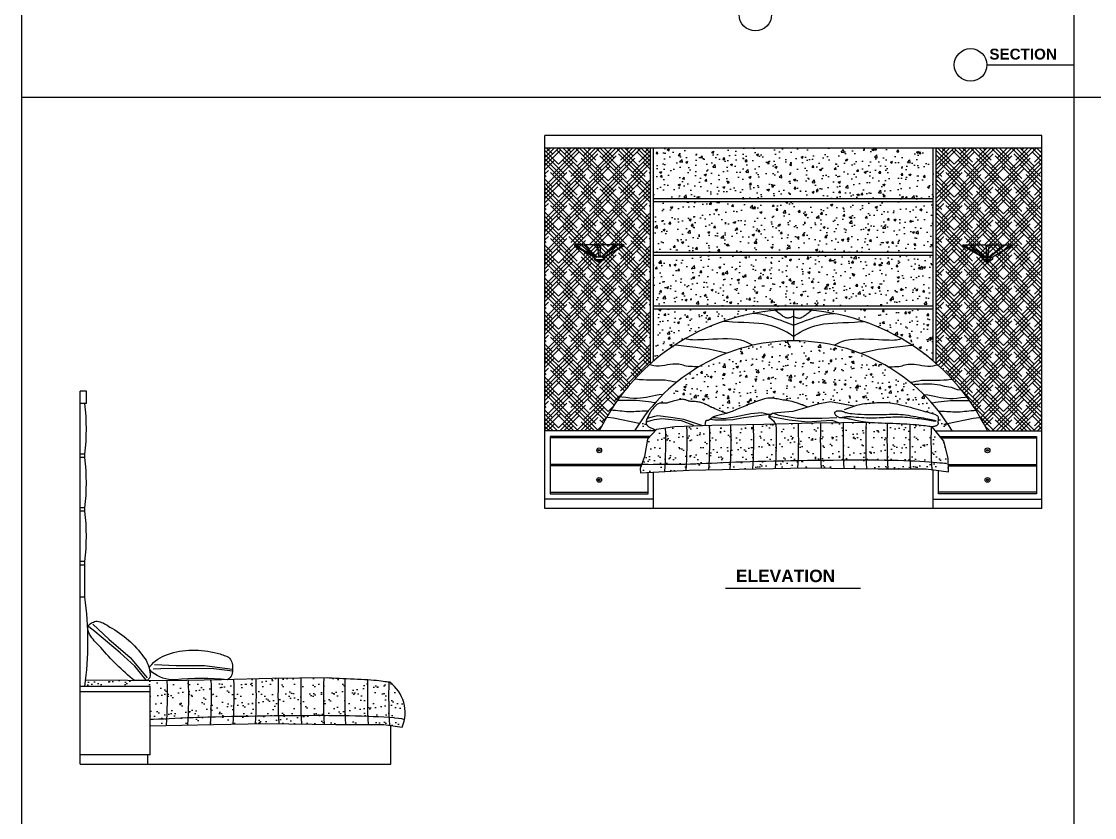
# Model space of a CAD drawing. Header units: inches. Extents: x 3 to 45, y 10.7 to 35.5.
# Drawn here: x 24.32 to 31.23, y 21.15 to 26.28 of the extents above; entities that cross this region are included whole.
import ezdxf

# ---------------------------------------------------------------- set-up
doc = ezdxf.new("R2010")
doc.units = ezdxf.units.IN
doc.header["$MEASUREMENT"] = 0
for name, color, linetype in [('02', 2, 'Continuous'), ('1', 1, 'Continuous'), ('4', 4, 'Continuous'), ('8', 8, 'Continuous'), ('kadrbm', 4, 'Continuous')]:
    doc.layers.add(name, color=color, linetype=linetype)
doc.styles.add('HT', font='swisseb.ttf')

# ---------------------------------------------------------------- blocks, each defined once
blk = doc.blocks.new('kadrbm')
at = {"layer": 'kadrbm', "color": 4}
blk.add_lwpolyline([(20.6631, 0.3257), (20.6631, 24.4603), (0.3369, 24.4603), (0.3369, 0.3257), (20.6631, 0.3257)], dxfattribs=at)

msp = doc.modelspace()

# ---------------------------------------------------------------- hatches: boundary and pattern name
at = {"layer": '8'}
h = msp.add_hatch(dxfattribs=at)
h.set_pattern_fill('HOUND', color=256, scale=0.3, angle=45, style=0)
h.set_pattern_definition([(45, (38.602114, -0.947527), (0.039774756, 0.066291261), [0.3, -0.15]), (135, (38.602114, -0.947527), (0.039774756, -0.066291261), [0.3, -0.15])])
h.paths.add_polyline_path([(28.3748, 25.461), (27.6948, 25.461), (27.6948, 23.641), (28.0448, 23.641, -0.098685), (28.3748, 24.0735)])
h.paths.add_polyline_path([(28.0128, 24.759), (28.0079, 24.7618), (28.0089, 24.759)], flags=16)
h.paths.add_polyline_path([(30.2148, 24.0735, -0.098685), (30.5448, 23.641), (30.8948, 23.641), (30.8948, 25.461), (30.2148, 25.461)])
h.paths.add_polyline_path([(30.5128, 24.759), (30.5079, 24.7618), (30.5089, 24.759)], flags=16)
h = msp.add_hatch(dxfattribs=at)
h.set_pattern_fill('AR-CONC', color=256, scale=0.02, style=0)
h.set_pattern_definition([(50, (38.60211, -1.51626), (0.14345204, -0.01255043), [0.015, -0.165]), (355, (38.60211, -1.51626), (-0.0277503, 0.1504384), [0.012, -0.132]), (100.4514, (38.61407, -1.51731), (0.1157019, 0.1378879), [0.01274804, -0.1402284]), (46.1842, (38.60211, -1.47626), (0.2134482, -0.0331038), [0.0225, -0.2475]), (96.6356, (38.6199, -1.47902), (0.1869325, 0.1948236), [0.019122, -0.2103426]), (351.1842, (38.60211, -1.47626), (0.1869324, 0.1948237), [0.018, -0.198]), (21, (38.62211, -1.48626), (0.1193814, -0.0805238), [0.015, -0.165]), (326, (38.62211, -1.48626), (0.0486631, 0.14503), [0.012, -0.132]), (71.4514, (38.63206, -1.49297), (0.1680445, 0.0645061), [0.01274804, -0.1402284]), (37.5, (38.602114, -1.516264), (0.00243197, 0.06657877), [0, -0.1304, 0, -0.134, 0, -0.1325]), (7.5, (38.602114, -1.516264), (0.0526139, 0.07888234), [0, -0.0764, 0, -0.1274, 0, -0.0505]), (327.5, (38.557514, -1.516264), (0.10676449, -0.00451097), [0, -0.05, 0, -0.156, 0, -0.207]), (317.5, (38.53751, -1.51626), (0.11663723, 0.020021), [0, -0.065, 0, -0.1036, 0, -0.147])])
h.paths.add_polyline_path([(30.1948, 25.461), (28.3948, 25.461), (28.3948, 25.134), (30.1948, 25.134)])
h.paths.add_polyline_path([(30.1948, 25.114), (28.3948, 25.114), (28.3948, 24.789), (30.1948, 24.789)])
h.paths.add_polyline_path([(30.1948, 24.769), (28.3948, 24.769), (28.3948, 24.444), (30.1948, 24.444)])
h.paths.add_polyline_path([(30.1948, 24.0908), (30.1948, 24.424), (28.3948, 24.424), (28.3948, 24.0908, -0.366898)])
h = msp.add_hatch(dxfattribs=at)
h.set_pattern_fill('AR-CONC', color=256, scale=0.02, style=0)
h.set_pattern_definition([(50, (38.24191, -0.94753), (0.14345204, -0.01255043), [0.015, -0.165]), (355, (38.2419, -0.94753), (-0.0277503, 0.1504384), [0.012, -0.132]), (100.4514, (38.25386, -0.94857), (0.1157019, 0.1378879), [0.012748, -0.1402284]), (46.1842, (38.2419, -0.90753), (0.2134482, -0.0331038), [0.0225, -0.2475]), (96.6356, (38.2597, -0.91029), (0.1869325, 0.1948236), [0.019122, -0.2103426]), (351.1842, (38.2419, -0.90753), (0.1869324, 0.1948237), [0.018, -0.198]), (21, (38.26191, -0.91753), (0.1193814, -0.0805238), [0.015, -0.165]), (326, (38.2619, -0.91753), (0.0486631, 0.14503), [0.012, -0.132]), (71.4514, (38.27185, -0.92424), (0.1680445, 0.0645061), [0.012748, -0.1402284]), (37.5, (38.241906, -0.947527), (0.00243197, 0.06657877), [0, -0.1304, 0, -0.134, 0, -0.1325]), (7.5, (38.241906, -0.94753), (0.0526139, 0.07888234), [0, -0.0764, 0, -0.1274, 0, -0.0505]), (327.5, (38.197306, -0.947527), (0.10676449, -0.00451097), [0, -0.05, 0, -0.156, 0, -0.207]), (317.5, (38.17731, -0.94753), (0.11663723, 0.020021), [0, -0.065, 0, -0.1036, 0, -0.147])])
h.paths.add_polyline_path([(28.2721, 23.641), (28.4048, 23.641), (28.4103, 23.6472), (28.4026, 23.6503), (28.3954, 23.6532), (28.3888, 23.6559), (28.3827, 23.6585), (28.3771, 23.6611), (28.372, 23.6636), (28.3673, 23.6661), (28.363, 23.6687), (28.3591, 23.6713), (28.3538, 23.6756), (28.3488, 23.6821), (28.3461, 23.6899), (28.3461, 23.697), (28.3469, 23.7022), (28.3482, 23.7079), (28.3501, 23.7138), (28.3525, 23.72), (28.3551, 23.7262), (28.358, 23.7324), (28.361, 23.7384), (28.364, 23.7441), (28.367, 23.7495), (28.3699, 23.7546), (28.3728, 23.7595), (28.3758, 23.7643), (28.379, 23.769), (28.3823, 23.7736), (28.3859, 23.7784), (28.3899, 23.7833), (28.3941, 23.7885), (28.3987, 23.7937), (28.4035, 23.7988), (28.4084, 23.8037), (28.4134, 23.8082), (28.4184, 23.8122), (28.4234, 23.8156), (28.4281, 23.8181), (28.4327, 23.8197), (28.4371, 23.8205), (28.4413, 23.8206), (28.4456, 23.8204), (28.4498, 23.8199), (28.4542, 23.8193), (28.4587, 23.8188), (28.4634, 23.8186), (28.4684, 23.8188), (28.4737, 23.8195), (28.4793, 23.8205), (28.4853, 23.8219), (28.4917, 23.8235), (28.4985, 23.8255), (28.5058, 23.8277), (28.5136, 23.83), (28.5218, 23.8325), (28.5304, 23.835), (28.5391, 23.8374), (28.5479, 23.8396), (28.5565, 23.8415), (28.5648, 23.8431), (28.5725, 23.844), (28.5796, 23.8444), (28.586, 23.844), (28.5916, 23.8431), (28.5968, 23.8417), (28.6017, 23.84), (28.6065, 23.8381), (28.6113, 23.8362), (28.6164, 23.8345), (28.6219, 23.833), (28.6279, 23.8319), (28.6345, 23.8311), (28.6414, 23.8305), (28.6486, 23.8301), (28.656, 23.8298), (28.6634, 23.8293), (28.6708, 23.8288), (28.678, 23.828), (28.685, 23.8269), (28.6917, 23.8255), (28.6983, 23.8238), (28.7048, 23.8218), (28.7113, 23.8195), (28.7178, 23.817), (28.7244, 23.8142), (28.7312, 23.8111), (28.7382, 23.8079), (28.7455, 23.8044), (28.7532, 23.8007), (28.7612, 23.7968), (28.7698, 23.7927), (28.7788, 23.7885), (28.7885, 23.7841), (28.7987, 23.7796), (28.8096, 23.775), (28.8207, 23.7705), (28.8315, 23.7662), (28.8414, 23.7623), (28.8501, 23.7589), (28.8569, 23.7563), (28.8614, 23.7546), (28.863, 23.754), (28.8633, 23.754), (28.8727, 23.7568), (28.882, 23.7598), (28.8912, 23.763), (28.9003, 23.7665), (28.9096, 23.7702), (28.9191, 23.7741), (28.9288, 23.7781), (28.9388, 23.7823), (28.9493, 23.7867), (28.9601, 23.7912), (28.9713, 23.7958), (28.9829, 23.8005), (28.9947, 23.8053), (29.0068, 23.8101), (29.0192, 23.8151), (29.0317, 23.8201), (29.0445, 23.8251), (29.0573, 23.83), (29.0702, 23.8348), (29.0829, 23.8392), (29.0955, 23.8431), (29.1078, 23.8465), (29.1197, 23.8491), (29.1311, 23.8508), (29.142, 23.8517), (29.1525, 23.8517), (29.1625, 23.851), (29.1723, 23.8499), (29.1818, 23.8483), (29.1913, 23.8465), (29.2007, 23.8447), (29.2101, 23.8429), (29.2197, 23.8413), (29.2295, 23.8398), (29.2397, 23.8383), (29.2503, 23.8367), (29.2615, 23.8347), (29.2734, 23.8323), (29.286, 23.8294), (29.2995, 23.8258), (29.3139, 23.8214), (29.3286, 23.8166), (29.343, 23.8115), (29.3564, 23.8066), (29.3682, 23.8021), (29.3778, 23.7984), (29.3845, 23.7957), (29.3877, 23.7944), (29.453, 23.8136), (29.5335, 23.8285), (29.684, 23.8003), (29.7027, 23.806), (29.7226, 23.8109), (29.7399, 23.8144), (29.7551, 23.8166), (29.7685, 23.8181), (29.7807, 23.8191), (29.7919, 23.82), (29.8025, 23.8208), (29.8125, 23.8216), (29.8221, 23.8223), (29.8315, 23.8229), (29.8408, 23.8234), (29.8502, 23.8238), (29.8599, 23.824), (29.87, 23.8241), (29.8806, 23.824), (29.8918, 23.8237), (29.9037, 23.8229), (29.9164, 23.8218), (29.9299, 23.8201), (29.9443, 23.8179), (29.9598, 23.8151), (29.9763, 23.8116), (29.9937, 23.8076), (30.0116, 23.8031), (30.0297, 23.7983), (30.0478, 23.7933), (30.0656, 23.7884), (30.0827, 23.7835), (30.0989, 23.7789), (30.114, 23.7746), (30.1279, 23.7706), (30.1406, 23.767), (30.1524, 23.7637), (30.1631, 23.7606), (30.1729, 23.7577), (30.1818, 23.7551), (30.1898, 23.7526), (30.1971, 23.7502), (30.2035, 23.7479), (30.2092, 23.7456), (30.2141, 23.7433), (30.2182, 23.7409), (30.2233, 23.7369), (30.2269, 23.7308), (30.228, 23.7233), (30.2275, 23.7168), (30.227, 23.7127), (30.2264, 23.7088), (30.2259, 23.705), (30.2256, 23.7014), (30.2256, 23.6983), (30.2257, 23.6954), (30.2261, 23.6907), (30.2262, 23.6868), (30.2249, 23.6826), (30.2213, 23.6781), (30.215, 23.6736), (30.2084, 23.6711), (30.2032, 23.6696), (30.1974, 23.6686), (30.1908, 23.6682), (30.1875, 23.6682), (30.2099, 23.641), (30.3174, 23.641, 0.567142)])
h = msp.add_hatch(dxfattribs=at)
h.set_pattern_fill('AR-SAND', color=256, scale=0.05, style=0)
h.set_pattern_definition([(37.5, (38.97565, -1.56603), (-0.00314967, 0.09634119), [0, -0.076, 0, -0.085, 0, -0.08125]), (7.5, (38.97565, -1.56603), (0.08848884, 0.1411073), [0, -0.041, 0, -0.0685, 0, -0.02625]), (327.5, (38.91415, -1.56603), (0.1557071, 0.00028295), [0, -0.025, 0, -0.09, 0, -0.1175]), (317.5, (38.91415, -1.56603), (0.1503063, 0.0438838), [0, -0.0125, 0, -0.059, 0, -0.0675])])
h.paths.add_polyline_path([(30.2639, 23.5753), (30.1875, 23.6682), (30.1819, 23.6683, 0.021672), (30.1862, 23.3922), (30.2938, 23.3788), (30.2907, 23.4651)])
h.paths.add_polyline_path([(30.0462, 23.4495), (30.0769, 23.4481), (30.1097, 23.4465), (30.1404, 23.4446), (30.169, 23.4427), (30.1836, 23.4415, -0.017807), (30.1819, 23.6684), (30.1755, 23.6689), (30.1664, 23.6699), (30.1564, 23.6713), (30.1451, 23.6729), (30.1325, 23.6746), (30.1185, 23.6764), (30.1029, 23.6781), (30.0857, 23.6797), (30.067, 23.6812), (30.047, 23.6826), (30.0452, 23.6827, 0.0183)])
h.paths.add_polyline_path([(30.0053, 23.451), (30.042, 23.4496), (30.0462, 23.4495, -0.0183), (30.0452, 23.6827), (30.0259, 23.6838), (30.0038, 23.685), (29.981, 23.6861), (29.9577, 23.6871), (29.934, 23.688), (29.9101, 23.6889), (29.8993, 23.6893, 0.018509), (29.8999, 23.4535), (29.9263, 23.453), (29.9666, 23.4521)])
h.paths.add_polyline_path([(29.9263, 23.453), (29.8999, 23.4535, 0.004465), (29.9027, 23.3966), (30.0488, 23.3966, -0.004149), (30.0462, 23.4495), (30.042, 23.4496), (30.0053, 23.451), (29.9666, 23.4521)])
h.paths.add_polyline_path([(30.0769, 23.4481), (30.0462, 23.4495, 0.004149), (30.0488, 23.3966), (30.1506, 23.3966), (30.1862, 23.3922, -0.003872), (30.1836, 23.4415), (30.169, 23.4427), (30.1404, 23.4446), (30.1097, 23.4465)])
h.paths.add_polyline_path([(29.7955, 23.4546), (29.7628, 23.4547, 0.004483), (29.7655, 23.3976), (29.8406, 23.3966), (29.9027, 23.3966, -0.004465), (29.8999, 23.4535), (29.8842, 23.4538), (29.8406, 23.4543)])
h.paths.add_polyline_path([(29.7011, 23.4547), (29.6519, 23.4545), (29.6167, 23.4543, 0.004298), (29.6194, 23.3996), (29.7655, 23.3976, -0.004483), (29.7628, 23.4547), (29.749, 23.4548)])
h.paths.add_polyline_path([(29.4973, 23.4532), (29.4707, 23.4529, 0.004039), (29.4732, 23.4015), (29.6194, 23.3996, -0.004298), (29.6167, 23.4543), (29.6015, 23.4542), (29.5499, 23.4537)])
h.paths.add_polyline_path([(29.389, 23.4519), (29.3339, 23.4512), (29.3262, 23.4511, -0.003897), (29.3238, 23.4015), (29.3875, 23.4026), (29.4732, 23.4015, -0.004039), (29.4707, 23.4529), (29.4436, 23.4526)])
h.paths.add_polyline_path([(29.2238, 23.4495), (29.183, 23.4487, -0.003911), (29.1806, 23.3989), (29.3238, 23.4015, 0.003897), (29.3262, 23.4511), (29.2787, 23.4504)])
h.paths.add_polyline_path([(29.1168, 23.4473), (29.0656, 23.4461), (29.0368, 23.4452, -0.003847), (29.0344, 23.3962), (29.0536, 23.3966), (29.1806, 23.3989, 0.003911), (29.183, 23.4487), (29.1697, 23.4485)])
h.paths.add_polyline_path([(29.0344, 23.3962, 0.003847), (29.0368, 23.4452), (29.0164, 23.4446), (28.9696, 23.4431), (28.9252, 23.4414), (28.8905, 23.44, -0.003673), (28.8881, 23.3932)])
h.paths.add_polyline_path([(28.8044, 23.4361), (28.7678, 23.4344), (28.7531, 23.4337, -0.003407), (28.7509, 23.3903), (28.8881, 23.3932, 0.003673), (28.8905, 23.44), (28.883, 23.4396), (28.8427, 23.4379)])
h.paths.add_polyline_path([(28.6662, 23.43), (28.6329, 23.4289), (28.6068, 23.4283, -0.003263), (28.6046, 23.3867), (28.6244, 23.3877), (28.7509, 23.3903, 0.003407), (28.7531, 23.4337), (28.7327, 23.4328), (28.699, 23.4313)])
h.paths.add_polyline_path([(28.6046, 23.3867, 0.003263), (28.6068, 23.4283), (28.5971, 23.428), (28.557, 23.4273), (28.5108, 23.4267), (28.4696, 23.4264, -0.003647), (28.467, 23.38)])
h.paths.add_polyline_path([(28.3929, 23.4261), (28.3175, 23.426), (28.3084, 23.3996), (28.3097, 23.3723), (28.467, 23.38, 0.003647), (28.4696, 23.4264), (28.4568, 23.4263)])
h.paths.add_polyline_path([(28.4568, 23.4263), (28.4696, 23.4264, 0.018233), (28.4723, 23.6587), (28.4127, 23.6498), (28.3561, 23.5873), (28.3352, 23.4771), (28.3175, 23.426), (28.3929, 23.4261)])
h.paths.add_polyline_path([(28.4696, 23.4264), (28.5108, 23.4267), (28.557, 23.4273), (28.5971, 23.428), (28.6068, 23.4283, 0.019016), (28.6091, 23.6706), (28.532, 23.6677), (28.4723, 23.6587, -0.018233)])
h.paths.add_polyline_path([(28.755, 23.676), (28.6091, 23.6706, -0.019016), (28.6068, 23.4283), (28.6329, 23.4289), (28.6662, 23.43), (28.699, 23.4313), (28.7327, 23.4328), (28.7531, 23.4337, 0.019018)])
h.paths.add_polyline_path([(28.8921, 23.6788), (28.7704, 23.6766), (28.755, 23.676, -0.019018), (28.7531, 23.4337), (28.7678, 23.4344), (28.8044, 23.4361), (28.8427, 23.4379), (28.883, 23.4396), (28.8905, 23.44, 0.018743)])
h.paths.add_polyline_path([(28.8905, 23.44), (28.9252, 23.4414), (28.9696, 23.4431), (29.0164, 23.4446), (29.0368, 23.4452, 0.018533), (29.0381, 23.6814), (28.8921, 23.6788, -0.018743)])
h.paths.add_polyline_path([(29.184, 23.6848), (29.1043, 23.6826), (29.0381, 23.6814, -0.018533), (29.0368, 23.4452), (29.0656, 23.4461), (29.1168, 23.4473), (29.1697, 23.4485), (29.183, 23.4487, 0.018525)])
h.paths.add_polyline_path([(29.183, 23.4487), (29.2238, 23.4495), (29.2787, 23.4504), (29.3262, 23.4511, 0.018647), (29.327, 23.6887), (29.184, 23.6848, -0.018525)])
h.paths.add_polyline_path([(29.3262, 23.4511), (29.3339, 23.4512), (29.389, 23.4519), (29.4436, 23.4526), (29.4707, 23.4529, -0.018756), (29.4702, 23.6919), (29.4292, 23.6915), (29.327, 23.6887, -0.018647)])
h.paths.add_polyline_path([(29.6163, 23.6933), (29.4702, 23.6919, 0.018756), (29.4707, 23.4529), (29.4973, 23.4532), (29.5499, 23.4537), (29.6015, 23.4542), (29.6167, 23.4543, -0.018758)])
h.paths.add_polyline_path([(29.6167, 23.4543), (29.6519, 23.4545), (29.7011, 23.4547), (29.749, 23.4548), (29.7628, 23.4547, -0.018834), (29.7624, 23.6947), (29.6163, 23.6933, 0.018758)])
h.paths.add_polyline_path([(29.7628, 23.4547), (29.7955, 23.4546), (29.8406, 23.4543), (29.8842, 23.4538), (29.8999, 23.4535, -0.018509), (29.8993, 23.6893), (29.8862, 23.6898), (29.8628, 23.6908), (29.8399, 23.6918), (29.8179, 23.6928), (29.797, 23.694), (29.7843, 23.6949), (29.7624, 23.6947, 0.018834)])
h = msp.add_hatch(dxfattribs=at)
h.set_pattern_fill('AR-SAND', color=256, scale=0.05, style=0)
h.set_pattern_definition([(37.5, (38.72017, -3.20968), (-0.00314967, 0.09634119), [0, -0.076, 0, -0.085, 0, -0.08125]), (7.5, (38.72017, -3.20968), (0.08848884, 0.1411073), [0, -0.041, 0, -0.0685, 0, -0.02625]), (327.5, (38.65867, -3.20968), (0.1557071, 0.00028295), [0, -0.025, 0, -0.09, 0, -0.1175]), (317.5, (38.65867, -3.20968), (0.1503063, 0.0438838), [0, -0.0125, 0, -0.059, 0, -0.0675])])
h.paths.add_polyline_path([(25.1531, 21.7857), (25.1746, 21.7864), (25.2073, 21.7877), (25.241, 21.7891), (25.2615, 21.7901, 0.019073), (25.2634, 22.0331), (24.7383, 22.0372, -0.004844), (24.7331, 21.9974), (25.1531, 21.9974)])
h.paths.add_polyline_path([(25.2615, 21.7901), (25.2761, 21.7907), (25.3128, 21.7924), (25.3511, 21.7942), (25.3913, 21.796), (25.3989, 21.7963, 0.018743), (25.4004, 22.0351), (25.2788, 22.033), (25.2634, 22.0331, -0.019073)])
h.paths.add_polyline_path([(25.3989, 21.7963), (25.4335, 21.7977), (25.478, 21.7994), (25.5247, 21.801), (25.5452, 21.8016, 0.018533), (25.5464, 22.0377), (25.4004, 22.0351, -0.018743)])
h.paths.add_polyline_path([(25.5452, 21.8016), (25.5739, 21.8024), (25.6252, 21.8037), (25.6781, 21.8048), (25.6914, 21.805, 0.018525), (25.6924, 22.0411), (25.6126, 22.0389), (25.5464, 22.0377, -0.018533)])
h.paths.add_polyline_path([(25.6914, 21.805), (25.7322, 21.8058), (25.787, 21.8067), (25.8346, 21.8074, 0.018647), (25.8353, 22.045), (25.6924, 22.0411, -0.018525)])
h.paths.add_polyline_path([(25.8346, 21.8074), (25.8422, 21.8075), (25.8974, 21.8083), (25.9519, 21.8089), (25.9791, 21.8092, -0.018756), (25.9785, 22.0482), (25.9376, 22.0478), (25.8353, 22.045, -0.018647)])
h.paths.add_polyline_path([(26.1246, 22.0496), (25.9785, 22.0482, 0.018756), (25.9791, 21.8092), (26.0056, 21.8095), (26.0583, 21.8101), (26.1099, 21.8105), (26.1251, 21.8106, -0.018758)])
h.paths.add_polyline_path([(26.1251, 21.8106), (26.1603, 21.8109), (26.2095, 21.8111), (26.2574, 21.8111), (26.2711, 21.8111, -0.018834), (26.2707, 22.051), (26.1246, 22.0496, 0.018758)])
h.paths.add_polyline_path([(26.2711, 21.8111), (26.3039, 21.811), (26.349, 21.8106), (26.3926, 21.8101), (26.4083, 21.8098, -0.018509), (26.4077, 22.0457), (26.3946, 22.0462), (26.3711, 22.0471), (26.3482, 22.0481), (26.3262, 22.0492), (26.3053, 22.0504), (26.2927, 22.0513), (26.2707, 22.051, 0.018834)])
h.paths.add_polyline_path([(26.5148, 21.8073), (26.5527, 21.806), (26.5545, 21.8059, -0.018292), (26.5535, 22.039), (26.5342, 22.0402), (26.5122, 22.0413), (26.4894, 22.0424), (26.466, 22.0434), (26.4423, 22.0444), (26.4184, 22.0453), (26.4077, 22.0457, 0.018509), (26.4083, 21.8098), (26.4348, 21.8094), (26.4755, 21.8084)])
h.paths.add_polyline_path([(26.6584, 21.801), (26.6919, 21.7989, -0.017721), (26.6902, 22.0247), (26.6838, 22.0252), (26.6748, 22.0263), (26.6647, 22.0276), (26.6534, 22.0292), (26.6408, 22.0309), (26.6268, 22.0327), (26.6112, 22.0344), (26.594, 22.0361), (26.5753, 22.0375), (26.5553, 22.0389), (26.5535, 22.039, 0.018292), (26.5545, 21.8059), (26.5893, 21.8045), (26.6245, 21.8028)])
h.paths.add_polyline_path([(26.6959, 22.0246), (26.6919, 22.0246), (26.6902, 22.0247, 0.017721), (26.6919, 21.7989), (26.7216, 21.7969), (26.7271, 21.7949), (26.7519, 21.793), (26.7727, 21.7913), (26.7907, 21.7833, 0.289697)])
h.paths.add_polyline_path([(26.7271, 21.7949), (26.7216, 21.7969), (26.6919, 21.7989, 0.004036), (26.6946, 21.7476), (26.7762, 21.7351, 0.051999), (26.7907, 21.7833), (26.7727, 21.7913), (26.7519, 21.793)])
h.paths.add_polyline_path([(26.6589, 21.753), (26.6946, 21.7476, -0.004036), (26.6919, 21.7989), (26.691, 21.799), (26.6584, 21.801), (26.6245, 21.8028), (26.5893, 21.8045), (26.5545, 21.8059, 0.004157), (26.5571, 21.753)])
h.paths.add_polyline_path([(26.5571, 21.753, -0.004157), (26.5545, 21.8059), (26.5527, 21.806), (26.5148, 21.8073), (26.4755, 21.8084), (26.4348, 21.8094), (26.4083, 21.8098, 0.004465), (26.4111, 21.753)])
h.paths.add_polyline_path([(26.3039, 21.811), (26.2711, 21.8111, 0.004483), (26.2739, 21.754), (26.3489, 21.753), (26.4111, 21.753, -0.004465), (26.4083, 21.8098), (26.3926, 21.8101), (26.349, 21.8106)])
h.paths.add_polyline_path([(26.2739, 21.754, -0.004483), (26.2711, 21.8111), (26.2574, 21.8111), (26.2095, 21.8111), (26.1603, 21.8109), (26.1251, 21.8106, 0.004298), (26.1277, 21.7559)])
h.paths.add_polyline_path([(26.1277, 21.7559, -0.004298), (26.1251, 21.8106), (26.1099, 21.8105), (26.0583, 21.8101), (26.0056, 21.8095), (25.9791, 21.8092, 0.004039), (25.9815, 21.7578)])
h.paths.add_polyline_path([(25.9815, 21.7578, -0.004039), (25.9791, 21.8092), (25.9519, 21.8089), (25.8974, 21.8083), (25.8422, 21.8075), (25.8346, 21.8074, -0.003897), (25.8322, 21.7578), (25.8958, 21.7589)])
h.paths.add_polyline_path([(25.8322, 21.7578, 0.003897), (25.8346, 21.8074), (25.787, 21.8067), (25.7322, 21.8058), (25.6914, 21.805, -0.003911), (25.689, 21.7553)])
h.paths.add_polyline_path([(25.689, 21.7553, 0.003911), (25.6914, 21.805), (25.6781, 21.8048), (25.6252, 21.8037), (25.5739, 21.8024), (25.5452, 21.8016, -0.003847), (25.5427, 21.7526), (25.562, 21.753)])
h.paths.add_polyline_path([(25.478, 21.7994), (25.4335, 21.7977), (25.3989, 21.7963, -0.003673), (25.3965, 21.7495), (25.5427, 21.7526, 0.003847), (25.5452, 21.8016), (25.5247, 21.801)])
h.paths.add_polyline_path([(25.3965, 21.7495, 0.003673), (25.3989, 21.7963), (25.3913, 21.796), (25.3511, 21.7942), (25.3128, 21.7924), (25.2761, 21.7907), (25.2615, 21.7901, -0.003407), (25.2592, 21.7467)])
h.paths.add_polyline_path([(25.2592, 21.7467, 0.003407), (25.2615, 21.7901), (25.241, 21.7891), (25.2073, 21.7877), (25.1746, 21.7864), (25.1531, 21.7857), (25.1531, 21.7445)])

# ---------------------------------------------------------------- linework, layer by layer
at = {"layer": '02'}
for p, q in [((30.5403, 25.9962), (31.1003, 25.9962)), ((28.3748, 24.0735), (28.3748, 25.461)), ((28.3948, 24.0908), (28.3948, 25.461)), ((30.1948, 24.0908), (30.1948, 25.461)), ((30.2148, 24.0735), (30.2148, 25.461)), ((30.1948, 25.134), (28.3948, 25.134)), ((30.1948, 25.114), (28.3948, 25.114)), ((28.0152, 24.759), (27.8872, 24.839)), ((27.9335, 24.835), (28.0292, 24.759)), ((27.9495, 24.835), (28.0332, 24.759)), ((28.0416, 24.759), (28.0352, 24.835)), ((28.048, 24.759), (28.0544, 24.835)), ((28.14, 24.835), (28.0564, 24.759)), ((28.156, 24.835), (28.0604, 24.759)), ((28.0744, 24.759), (28.2024, 24.839)), ((30.5152, 24.759), (30.3872, 24.839)), ((30.4335, 24.835), (30.5292, 24.759)), ((30.4495, 24.835), (30.5332, 24.759)), ((30.5416, 24.759), (30.5352, 24.835)), ((30.548, 24.759), (30.5544, 24.835)), ((30.64, 24.835), (30.5564, 24.759)), ((30.656, 24.835), (30.5604, 24.759)), ((30.5744, 24.759), (30.7024, 24.839)), ((30.1948, 24.789), (28.3948, 24.789)), ((30.1948, 24.769), (28.3948, 24.769)), ((28.0364, 24.731), (28.0532, 24.731)), ((30.5364, 24.731), (30.5532, 24.731)), ((30.1948, 24.444), (28.3948, 24.444)), ((30.1948, 24.424), (28.3948, 24.424)), ((29.2948, 24.421), (29.2948, 24.221)), ((28.364, 23.596), (27.7298, 23.596)), ((30.2469, 23.596), (30.8598, 23.596)), ((28.3598, 23.426), (27.7298, 23.426)), ((30.2921, 23.426), (30.8598, 23.426)), ((28.3141, 23.416), (27.7298, 23.416)), ((30.2925, 23.416), (30.8598, 23.416)), ((27.7298, 23.246), (28.3598, 23.246)), ((30.8598, 23.246), (30.2298, 23.246)), ((28.8582, 22.6298), (29.7267, 22.6298)), ((25.1531, 21.9624), (24.7031, 21.9624)), ((25.1531, 21.7445), (25.562, 21.753)), ((25.562, 21.753), (25.8958, 21.7589)), ((25.8958, 21.7589), (26.3489, 21.753)), ((26.3489, 21.753), (26.6589, 21.753)), ((26.6589, 21.753), (26.7762, 21.7351))]:
    msp.add_line(p, q, dxfattribs=at)
for points in [[(28.0768, 24.759), (28.0128, 24.759)], [(30.5128, 24.759), (30.5768, 24.759)], [(29.2948, 24.321), (29.2914, 24.3223), (29.283, 24.3255), (29.2703, 24.3304), (29.2543, 24.3364), (29.2358, 24.3433), (29.2159, 24.3507), (29.1953, 24.3582), (29.175, 24.3654), (29.1556, 24.3721), (29.137, 24.378), (29.1189, 24.3833), (29.1007, 24.3877), (29.0823, 24.3913), (29.0632, 24.394), (29.0429, 24.3957), (29.0323, 24.396)], [(29.2948, 24.3788), (29.2935, 24.3781), (29.291, 24.3767), (29.2873, 24.3749), (29.2828, 24.3729), (29.2777, 24.3708), (29.2721, 24.369), (29.2664, 24.3676), (29.2607, 24.3669), (29.2553, 24.3671), (29.25, 24.368), (29.2449, 24.3697), (29.2399, 24.372), (29.2349, 24.3748), (29.2298, 24.3781), (29.2245, 24.3817), (29.2191, 24.3855), (29.2134, 24.3895), (29.2075, 24.3936), (29.2016, 24.3978), (29.1957, 24.4021), (29.19, 24.4064), (29.1846, 24.4108), (29.1795, 24.4153), (29.1786, 24.4162)], [(29.2948, 24.3788), (29.296, 24.3781), (29.2985, 24.3767), (29.3022, 24.3749), (29.3067, 24.3729), (29.3118, 24.3708), (29.3174, 24.369), (29.3231, 24.3676), (29.3288, 24.3669), (29.3342, 24.3671), (29.3395, 24.368), (29.3446, 24.3697), (29.3496, 24.372), (29.3546, 24.3748), (29.3597, 24.3781), (29.365, 24.3817), (29.3704, 24.3855), (29.3761, 24.3895), (29.382, 24.3936), (29.3879, 24.3978), (29.3938, 24.4021), (29.3995, 24.4064), (29.4049, 24.4108), (29.41, 24.4153), (29.4109, 24.4162)], [(29.2948, 24.321), (29.2981, 24.3223), (29.3066, 24.3255), (29.3192, 24.3304), (29.3352, 24.3364), (29.3537, 24.3433), (29.3736, 24.3507), (29.3942, 24.3582), (29.4145, 24.3654), (29.4339, 24.3721), (29.4525, 24.378), (29.4707, 24.3833), (29.4888, 24.3877), (29.5072, 24.3913), (29.5264, 24.394), (29.5466, 24.3957), (29.5572, 24.396)], [(29.2948, 24.2492), (29.2914, 24.2515), (29.2827, 24.2572), (29.2693, 24.2656), (29.2519, 24.2757), (29.2312, 24.2867), (29.2079, 24.2979), (29.1827, 24.3084), (29.1561, 24.3173), (29.1288, 24.3241), (29.1007, 24.329), (29.0715, 24.3323), (29.0411, 24.3346), (29.0091, 24.3362), (28.9754, 24.3376), (28.9397, 24.3392), (28.9018, 24.3414), (28.8617, 24.3444), (28.8443, 24.3461)], [(29.2948, 24.2492), (29.2981, 24.2515), (29.3069, 24.2572), (29.3202, 24.2656), (29.3376, 24.2757), (29.3583, 24.2867), (29.3816, 24.2979), (29.4068, 24.3084), (29.4334, 24.3173), (29.4607, 24.3241), (29.4888, 24.329), (29.518, 24.3323), (29.5485, 24.3346), (29.5804, 24.3362), (29.6141, 24.3376), (29.6498, 24.3392), (29.6877, 24.3414), (29.7278, 24.3444), (29.7452, 24.3461)], [(28.8633, 24.1402), (28.8622, 24.1406), (28.8263, 24.1505), (28.7881, 24.1589), (28.7483, 24.1661), (28.7078, 24.1722), (28.6674, 24.1774), (28.628, 24.182), (28.5905, 24.1861), (28.5557, 24.1901), (28.5315, 24.193)], [(29.0333, 24.192), (29.0323, 24.1925), (29.0153, 24.2017), (28.9976, 24.2106), (28.9781, 24.2184), (28.9559, 24.2248), (28.9301, 24.2292), (28.9016, 24.2318), (28.871, 24.233), (28.8395, 24.233), (28.8078, 24.2321), (28.7768, 24.2308), (28.7476, 24.2292), (28.7209, 24.2278), (28.6975, 24.2267), (28.6772, 24.2261), (28.6596, 24.226), (28.6444, 24.2265), (28.6312, 24.2277), (28.6196, 24.2296), (28.6093, 24.2322), (28.6005, 24.2355)], [(29.5563, 24.192), (29.5573, 24.1925), (29.5742, 24.2017), (29.5919, 24.2106), (29.6114, 24.2184), (29.6337, 24.2248), (29.6594, 24.2292), (29.6879, 24.2318), (29.7185, 24.233), (29.75, 24.233), (29.7817, 24.2321), (29.8127, 24.2308), (29.842, 24.2292), (29.8686, 24.2278), (29.8921, 24.2267), (29.9124, 24.2261), (29.9299, 24.226), (29.9451, 24.2265), (29.9583, 24.2277), (29.9699, 24.2296), (29.9802, 24.2322), (29.989, 24.2355)], [(29.7262, 24.1402), (29.7273, 24.1406), (29.7632, 24.1505), (29.8015, 24.1589), (29.8413, 24.1661), (29.8818, 24.1722), (29.9221, 24.1774), (29.9615, 24.182), (29.999, 24.1861), (30.0338, 24.1901), (30.058, 24.193)], [(28.6864, 24.054), (28.675, 24.0542), (28.6581, 24.0543), (28.6428, 24.0546), (28.6289, 24.0551), (28.6165, 24.0563), (28.6054, 24.0582), (28.5953, 24.0606), (28.5858, 24.0633), (28.5765, 24.066), (28.5669, 24.0684), (28.5566, 24.0703), (28.5453, 24.0714), (28.5325, 24.0713), (28.518, 24.0701), (28.5019, 24.0679), (28.4847, 24.0652), (28.4668, 24.0625), (28.4485, 24.0602), (28.4302, 24.0586), (28.4124, 24.0584), (28.3953, 24.0598), (28.3794, 24.0631), (28.3676, 24.0672)], [(29.9031, 24.054), (29.9145, 24.0542), (29.9314, 24.0543), (29.9467, 24.0546), (29.9606, 24.0551), (29.973, 24.0563), (29.9841, 24.0582), (29.9942, 24.0606), (30.0037, 24.0633), (30.0131, 24.066), (30.0226, 24.0684), (30.0329, 24.0703), (30.0442, 24.0714), (30.057, 24.0713), (30.0715, 24.0701), (30.0876, 24.0679), (30.1048, 24.0652), (30.1228, 24.0625), (30.141, 24.0602), (30.1593, 24.0586), (30.1771, 24.0584), (30.1942, 24.0598), (30.2101, 24.0631), (30.2219, 24.0672)], [(28.5424, 23.9534), (28.5401, 23.9539), (28.5231, 23.9577), (28.5059, 23.9612), (28.4882, 23.9643), (28.47, 23.9665), (28.4513, 23.9678), (28.4319, 23.9682), (28.412, 23.9682), (28.3916, 23.9679), (28.3706, 23.9677), (28.3491, 23.9679), (28.327, 23.9688), (28.3045, 23.9706), (28.2815, 23.9735), (28.2736, 23.9748)], [(30.0472, 23.9534), (30.0494, 23.9539), (30.0664, 23.9577), (30.0837, 23.9612), (30.1013, 23.9643), (30.1195, 23.9665), (30.1382, 23.9678), (30.1576, 23.9682), (30.1775, 23.9682), (30.1979, 23.9679), (30.2189, 23.9677), (30.2405, 23.9679), (30.2625, 23.9688), (30.2851, 23.9706), (30.3081, 23.9735), (30.3159, 23.9748)], [(30.0695, 23.9347), (30.0763, 23.9408), (30.1031, 23.9408), (30.1286, 23.9444), (30.1858, 23.9444), (30.2371, 23.9371), (30.2672, 23.9298), (30.3099, 23.9225), (30.3501, 23.9066), (30.3597, 23.9063), (30.3749, 23.9068)], [(28.4043, 23.8212), (28.3981, 23.8224), (28.38, 23.8257), (28.3618, 23.8287), (28.343, 23.8312), (28.3236, 23.8331), (28.3035, 23.8346), (28.2826, 23.8357), (28.2607, 23.8363), (28.2377, 23.8367), (28.2137, 23.8368), (28.1883, 23.8367), (28.1617, 23.8363), (28.161, 23.8363)], [(28.4545, 23.8743), (28.4302, 23.8722), (28.4075, 23.8689), (28.3867, 23.865), (28.3672, 23.8609), (28.3483, 23.8569), (28.3294, 23.8535), (28.31, 23.8511), (28.2893, 23.8501), (28.267, 23.8506), (28.2428, 23.8525), (28.217, 23.8553), (28.1894, 23.8585), (28.1781, 23.8598)], [(28.863, 23.754), (28.8614, 23.7546), (28.8569, 23.7563), (28.8501, 23.7589), (28.8414, 23.7623), (28.8315, 23.7662), (28.8207, 23.7705), (28.8096, 23.775), (28.7987, 23.7796), (28.7885, 23.7841), (28.7788, 23.7885), (28.7698, 23.7927), (28.7612, 23.7968), (28.7532, 23.8007), (28.7455, 23.8044), (28.7382, 23.8079), (28.7312, 23.8111), (28.7244, 23.8142), (28.7178, 23.817), (28.7113, 23.8195), (28.7048, 23.8218), (28.6983, 23.8238), (28.6917, 23.8255), (28.685, 23.8269), (28.678, 23.828), (28.6708, 23.8288), (28.6634, 23.8293), (28.656, 23.8298), (28.6486, 23.8301), (28.6414, 23.8305), (28.6345, 23.8311), (28.6279, 23.8319), (28.6219, 23.833), (28.6164, 23.8345), (28.6113, 23.8362), (28.6065, 23.8381), (28.6017, 23.84), (28.5968, 23.8417), (28.5916, 23.8431), (28.586, 23.844), (28.5796, 23.8444), (28.5725, 23.844), (28.5648, 23.8431), (28.5565, 23.8415), (28.5479, 23.8396), (28.5391, 23.8374), (28.5304, 23.835), (28.5218, 23.8325), (28.5136, 23.83), (28.5058, 23.8277), (28.4985, 23.8255), (28.4917, 23.8235), (28.4853, 23.8219), (28.4793, 23.8205), (28.4737, 23.8195), (28.4684, 23.8188), (28.4634, 23.8186), (28.4587, 23.8188), (28.4542, 23.8193), (28.4498, 23.8199), (28.4456, 23.8204), (28.4413, 23.8206), (28.4371, 23.8205), (28.4327, 23.8197), (28.4281, 23.8181), (28.4234, 23.8156), (28.4184, 23.8122), (28.4134, 23.8082), (28.4084, 23.8037), (28.4035, 23.7988), (28.3987, 23.7937), (28.3941, 23.7885), (28.3899, 23.7833), (28.3859, 23.7784), (28.3823, 23.7736), (28.379, 23.769), (28.3758, 23.7643), (28.3728, 23.7595), (28.3699, 23.7546), (28.367, 23.7495), (28.364, 23.7441), (28.361, 23.7384), (28.358, 23.7324), (28.3551, 23.7262), (28.3525, 23.72), (28.3501, 23.7138), (28.3482, 23.7079), (28.3469, 23.7022), (28.3461, 23.697), (28.3461, 23.6922), (28.3468, 23.6879), (28.3482, 23.684), (28.3501, 23.6804), (28.3526, 23.6771), (28.3556, 23.6741), (28.3591, 23.6713), (28.363, 23.6687), (28.3673, 23.6661), (28.372, 23.6636), (28.3771, 23.6611), (28.3827, 23.6585), (28.3888, 23.6559), (28.3954, 23.6532), (28.4026, 23.6503), (28.4103, 23.6472)], [(29.3877, 23.7944), (29.3845, 23.7957), (29.3778, 23.7984), (29.3682, 23.8021), (29.3564, 23.8066), (29.343, 23.8115), (29.3286, 23.8166), (29.3139, 23.8214), (29.2995, 23.8258), (29.286, 23.8294), (29.2734, 23.8323), (29.2615, 23.8347), (29.2503, 23.8367), (29.2397, 23.8383), (29.2295, 23.8398), (29.2197, 23.8413), (29.2101, 23.8429), (29.2007, 23.8447), (29.1913, 23.8465), (29.1818, 23.8483), (29.1723, 23.8499), (29.1625, 23.851), (29.1525, 23.8517), (29.142, 23.8517), (29.1311, 23.8508), (29.1197, 23.8491), (29.1078, 23.8465), (29.0955, 23.8431), (29.0829, 23.8392), (29.0702, 23.8348), (29.0573, 23.83), (29.0445, 23.8251), (29.0317, 23.8201), (29.0192, 23.8151), (29.0068, 23.8101), (28.9947, 23.8053), (28.9829, 23.8005), (28.9713, 23.7958), (28.9601, 23.7912), (28.9493, 23.7867), (28.9388, 23.7823), (28.9288, 23.7781), (28.9191, 23.7741), (28.9096, 23.7702), (28.9003, 23.7665), (28.8912, 23.763), (28.882, 23.7598), (28.8727, 23.7568), (28.8633, 23.754), (28.8537, 23.7516), (28.8441, 23.7493), (28.8344, 23.7472), (28.825, 23.7452), (28.8159, 23.7432), (28.8074, 23.7411), (28.7994, 23.739), (28.7923, 23.7367), (28.786, 23.7341), (28.7806, 23.7315), (28.7759, 23.7287), (28.7717, 23.7259), (28.7681, 23.7231), (28.7648, 23.7205), (28.7618, 23.718), (28.759, 23.7158), (28.7562, 23.7139), (28.7535, 23.7123), (28.7508, 23.711), (28.7482, 23.7099), (28.7456, 23.7091), (28.7431, 23.7084), (28.7406, 23.7078), (28.7381, 23.7074), (28.7357, 23.707), (28.7335, 23.7063), (28.7314, 23.7051), (28.7295, 23.7028), (28.7279, 23.6992), (28.7267, 23.6938), (28.726, 23.6864), (28.7257, 23.6766)], [(30.135, 23.8743), (30.1593, 23.8722), (30.182, 23.8689), (30.2028, 23.865), (30.2224, 23.8609), (30.2412, 23.8569), (30.2601, 23.8535), (30.2795, 23.8511), (30.3002, 23.8501), (30.3225, 23.8506), (30.3467, 23.8525), (30.3725, 23.8553), (30.4001, 23.8585), (30.4115, 23.8598)], [(30.1852, 23.8212), (30.1914, 23.8224), (30.2095, 23.8257), (30.2278, 23.8287), (30.2465, 23.8312), (30.2659, 23.8331), (30.286, 23.8346), (30.307, 23.8357), (30.3288, 23.8363), (30.3518, 23.8367), (30.3759, 23.8368), (30.4012, 23.8367), (30.4278, 23.8363), (30.4285, 23.8363)], [(28.3595, 23.7678), (28.3217, 23.7673), (28.3069, 23.7667), (28.2932, 23.766), (28.2805, 23.7652), (28.2684, 23.7645), (28.2566, 23.7639), (28.2448, 23.7636), (28.2327, 23.7638), (28.2201, 23.7646), (28.2069, 23.7657), (28.1932, 23.7671), (28.179, 23.7687), (28.1644, 23.7703), (28.1492, 23.7717), (28.1336, 23.7729), (28.1188, 23.7735)], [(29.684, 23.8003), (29.5335, 23.8285), (29.453, 23.8136), (29.3517, 23.7838), (29.2921, 23.766), (29.1877, 23.757), (29.1609, 23.754), (29.1341, 23.7332), (29.1669, 23.7064), (29.1818, 23.6796)], [(29.623, 23.7779), (29.6533, 23.7898), (29.6797, 23.799), (29.7027, 23.806), (29.7226, 23.8109), (29.7399, 23.8144), (29.7551, 23.8166), (29.7685, 23.8181), (29.7807, 23.8191), (29.7919, 23.82), (29.8025, 23.8208), (29.8125, 23.8216), (29.8221, 23.8223), (29.8315, 23.8229), (29.8408, 23.8234), (29.8502, 23.8238), (29.8599, 23.824), (29.87, 23.8241), (29.8806, 23.824), (29.8918, 23.8237), (29.9037, 23.8229), (29.9164, 23.8218), (29.9299, 23.8201), (29.9443, 23.8179), (29.9598, 23.8151), (29.9763, 23.8116), (29.9937, 23.8076), (30.0116, 23.8031), (30.0297, 23.7983), (30.0478, 23.7933), (30.0656, 23.7884), (30.0827, 23.7835), (30.0989, 23.7789), (30.114, 23.7746), (30.1279, 23.7706), (30.1406, 23.767), (30.1524, 23.7637), (30.1631, 23.7606), (30.1729, 23.7577), (30.1818, 23.7551), (30.1898, 23.7526), (30.1971, 23.7502), (30.2035, 23.7479), (30.2092, 23.7456), (30.2141, 23.7433), (30.2182, 23.7409), (30.2216, 23.7382), (30.2242, 23.7354), (30.2261, 23.7322), (30.2272, 23.7287), (30.2278, 23.7249), (30.2278, 23.7209), (30.2275, 23.7168), (30.227, 23.7127), (30.2264, 23.7088), (30.2259, 23.705), (30.2256, 23.7014), (30.2256, 23.6983), (30.2257, 23.6954), (30.226, 23.6928), (30.2262, 23.6904), (30.2262, 23.6881), (30.2259, 23.6859), (30.2253, 23.6838), (30.2241, 23.6816), (30.2223, 23.6793), (30.2198, 23.677), (30.2167, 23.6748), (30.2129, 23.6728), (30.2084, 23.6711), (30.2032, 23.6696), (30.1974, 23.6686), (30.1908, 23.6682), (30.1836, 23.6683), (30.1755, 23.6689), (30.1664, 23.6699), (30.1564, 23.6713), (30.1451, 23.6729), (30.1325, 23.6746), (30.1185, 23.6764), (30.1029, 23.6781), (30.0857, 23.6797), (30.067, 23.6812), (30.047, 23.6826), (30.0259, 23.6838), (30.0038, 23.685), (29.981, 23.6861), (29.9577, 23.6871), (29.934, 23.688), (29.9101, 23.6889), (29.8862, 23.6898), (29.8628, 23.6908), (29.8399, 23.6918), (29.8179, 23.6928), (29.797, 23.694), (29.7774, 23.6954), (29.7596, 23.697), (29.7436, 23.6987), (29.7292, 23.7007), (29.7164, 23.7028), (29.705, 23.705), (29.6947, 23.7073), (29.6853, 23.7095), (29.6767, 23.7117), (29.6687, 23.7138), (29.661, 23.7158), (29.6538, 23.7176), (29.6469, 23.7193), (29.6403, 23.7207), (29.6342, 23.722), (29.6284, 23.723), (29.623, 23.7238), (29.618, 23.7243), (29.6133, 23.7245), (29.609, 23.7246), (29.6048, 23.7247), (29.6008, 23.7248), (29.597, 23.7252), (29.5931, 23.7259), (29.5892, 23.727), (29.5852, 23.7287), (29.581, 23.7311), (29.5769, 23.734), (29.5728, 23.7374), (29.5691, 23.7411), (29.5659, 23.7449), (29.5633, 23.7488), (29.5616, 23.7525), (29.5609, 23.756), (29.5612, 23.7592), (29.5626, 23.762), (29.5649, 23.7644), (29.5679, 23.7665), (29.5714, 23.7681), (29.5755, 23.7694), (29.5798, 23.7704), (29.5842, 23.7709), (29.5887, 23.7711), (29.5931, 23.771), (29.5975, 23.7705), (29.6018, 23.7698), (29.606, 23.7689), (29.61, 23.7677), (29.6138, 23.7664), (29.6175, 23.765), (29.621, 23.7634)], [(30.23, 23.7678), (30.2678, 23.7673), (30.2827, 23.7667), (30.2963, 23.766), (30.309, 23.7652), (30.3211, 23.7645), (30.333, 23.7639), (30.3448, 23.7636), (30.3569, 23.7638), (30.3695, 23.7646), (30.3826, 23.7657), (30.3963, 23.7671), (30.4105, 23.7687), (30.4252, 23.7703), (30.4403, 23.7717), (30.4559, 23.7729), (30.4707, 23.7735)], [(28.3022, 23.6888), (28.1372, 23.7236), (28.0991, 23.728), (28.0915, 23.7285)], [(28.6542, 23.6766), (28.5737, 23.7064), (28.4485, 23.7183), (28.4008, 23.7124), (28.3834, 23.7083), (28.3458, 23.6963)], [(28.7108, 23.6736), (28.5886, 23.7153), (28.5051, 23.7272), (28.4217, 23.7372), (28.4008, 23.7338), (28.3538, 23.7213)], [(29.1546, 23.7492), (28.9761, 23.7243), (28.9046, 23.7124), (28.8628, 23.7094), (28.7883, 23.7094), (28.7583, 23.7154)], [(29.143, 23.7451), (29.0924, 23.757), (29.0208, 23.7511), (28.9046, 23.7272), (28.8449, 23.7183), (28.7913, 23.7243), (28.7696, 23.7243)], [(29.1388, 23.7368), (29.2682, 23.7124), (29.3875, 23.7004), (29.4739, 23.7064), (29.5425, 23.7094), (29.5842, 23.6945)], [(29.5753, 23.7243), (29.4769, 23.7213), (29.3189, 23.7213), (29.2027, 23.7392), (29.1632, 23.7543)], [(29.621, 23.7634), (29.6247, 23.7618), (29.629, 23.7602), (29.6343, 23.7585), (29.641, 23.7568), (29.6496, 23.7552), (29.6605, 23.7536), (29.6741, 23.7521), (29.6907, 23.7506), (29.7097, 23.7493), (29.7306, 23.7481), (29.7528, 23.7472), (29.7756, 23.7464), (29.7984, 23.7459), (29.8206, 23.7456), (29.8416, 23.7456), (29.8608, 23.7459), (29.8785, 23.7465), (29.8949, 23.7471), (29.9104, 23.7478), (29.9253, 23.7483), (29.9399, 23.7486), (29.9544, 23.7486), (29.9692, 23.7481), (29.9846, 23.7471), (30.0005, 23.7456), (30.0167, 23.7437), (30.0332, 23.7414), (30.0498, 23.7388), (30.0665, 23.7361), (30.0831, 23.7332), (30.0994, 23.7302), (30.1154, 23.7272), (30.1309, 23.7243), (30.1456, 23.7214), (30.1594, 23.7187), (30.172, 23.7161), (30.1832, 23.7136), (30.1929, 23.7114), (30.2008, 23.7094), (30.2067, 23.7077), (30.2106, 23.7062), (30.2127, 23.7051), (30.2131, 23.7043), (30.2116, 23.7038), (30.2086, 23.7036), (30.2039, 23.7038), (30.1978, 23.7044), (30.1902, 23.7053), (30.1813, 23.7066), (30.1711, 23.7081), (30.1599, 23.7098), (30.1477, 23.7117), (30.1346, 23.7137), (30.1208, 23.7157), (30.1064, 23.7178), (30.0914, 23.7198), (30.076, 23.7218), (30.0604, 23.7236), (30.0445, 23.7252), (30.0285, 23.7266), (30.0126, 23.7278), (29.9968, 23.7287), (29.9812, 23.7292), (29.9658, 23.7294), (29.9508, 23.7293), (29.9359, 23.7289), (29.9211, 23.7284), (29.9063, 23.7276), (29.8915, 23.7269), (29.8766, 23.726), (29.8614, 23.7253), (29.846, 23.7246), (29.8304, 23.724), (29.8145, 23.7236), (29.7984, 23.7234), (29.7822, 23.7235), (29.7658, 23.7238), (29.7493, 23.7245), (29.7328, 23.7255), (29.7162, 23.7269), (29.6996, 23.7284), (29.6833, 23.7298), (29.6672, 23.7309), (29.6516, 23.7315), (29.6364, 23.7312), (29.6219, 23.7299), (29.6081, 23.7272)], [(30.2873, 23.6888), (30.4523, 23.7236), (30.4904, 23.728), (30.498, 23.7285)], [(29.7843, 23.6949), (29.4292, 23.6915), (29.1043, 23.6826), (28.7704, 23.6766), (28.532, 23.6677), (28.4127, 23.6498), (28.3561, 23.5873), (28.3352, 23.4771), (28.3084, 23.3996), (28.3097, 23.3723)], [(28.3097, 23.3723), (28.6244, 23.3877), (29.0536, 23.3966), (29.3875, 23.4026), (29.8406, 23.3966), (30.1506, 23.3966), (30.2938, 23.3788), (30.2907, 23.4651), (30.2639, 23.5753), (30.1875, 23.6682)], [(28.3731, 23.606), (27.7298, 23.606), (27.7298, 23.236), (28.3598, 23.236), (28.3598, 23.3748)], [(30.2386, 23.606), (30.8598, 23.606), (30.8598, 23.236), (30.2298, 23.236), (30.2298, 23.3889)], [(28.3175, 23.426), (28.3929, 23.4261), (28.4568, 23.4263), (28.5108, 23.4267), (28.557, 23.4273), (28.5971, 23.428), (28.6329, 23.4289), (28.6662, 23.43), (28.699, 23.4313), (28.7327, 23.4328), (28.7678, 23.4344), (28.8044, 23.4361), (28.8427, 23.4379), (28.883, 23.4396), (28.9252, 23.4414), (28.9696, 23.4431), (29.0164, 23.4446), (29.0656, 23.4461), (29.1168, 23.4473), (29.1697, 23.4485), (29.2238, 23.4495), (29.2787, 23.4504), (29.3339, 23.4512), (29.389, 23.4519), (29.4436, 23.4526), (29.4973, 23.4532), (29.5499, 23.4537), (29.6015, 23.4542), (29.6519, 23.4545), (29.7011, 23.4547), (29.749, 23.4548), (29.7955, 23.4546), (29.8406, 23.4543), (29.8842, 23.4538), (29.9263, 23.453), (29.9666, 23.4521), (30.0053, 23.451), (30.042, 23.4496), (30.0769, 23.4481), (30.1097, 23.4465), (30.1404, 23.4446), (30.169, 23.4427), (30.195, 23.4406), (30.2182, 23.4386), (30.2382, 23.4367), (30.2549, 23.435), (30.2677, 23.4336), (30.2765, 23.4327), (30.2809, 23.4322)], [(24.785, 22.3968), (24.8872, 22.301), (25.0248, 22.1823), (25.1332, 22.0525)], [(25.1301, 22.0341), (25.0558, 22.1277), (24.9612, 22.2121), (24.7974, 22.3498), (24.7593, 22.38)], [(25.6842, 22.0942), (25.5624, 22.1101), (25.4357, 22.1122), (25.2223, 22.1101), (25.1738, 22.108)], [(25.1822, 22.1375), (25.3216, 22.1312), (25.5033, 22.1312), (25.6838, 22.109)], [(26.2927, 22.0513), (25.9376, 22.0478), (25.6126, 22.0389), (25.2788, 22.033), (24.7383, 22.0372)], [(26.6959, 22.0246), (26.6919, 22.0246), (26.6838, 22.0252), (26.6748, 22.0263), (26.6647, 22.0276), (26.6534, 22.0292), (26.6408, 22.0309), (26.6268, 22.0327), (26.6112, 22.0344), (26.594, 22.0361), (26.5753, 22.0375), (26.5553, 22.0389), (26.5342, 22.0402), (26.5122, 22.0413), (26.4894, 22.0424), (26.466, 22.0434), (26.4423, 22.0444), (26.4184, 22.0453), (26.3946, 22.0462), (26.3711, 22.0471), (26.3482, 22.0481), (26.3262, 22.0492), (26.3053, 22.0504), (26.2927, 22.0513)], [(25.1531, 21.7857), (25.1746, 21.7864), (25.2073, 21.7877), (25.241, 21.7891), (25.2761, 21.7907), (25.3128, 21.7924), (25.3511, 21.7942), (25.3913, 21.796), (25.4335, 21.7977), (25.478, 21.7994), (25.5247, 21.801), (25.5739, 21.8024), (25.6252, 21.8037), (25.6781, 21.8048), (25.7322, 21.8058), (25.787, 21.8067), (25.8422, 21.8075), (25.8974, 21.8083), (25.9519, 21.8089), (26.0056, 21.8095), (26.0583, 21.8101), (26.1099, 21.8105), (26.1603, 21.8109), (26.2095, 21.8111), (26.2574, 21.8111), (26.3039, 21.811), (26.349, 21.8106), (26.3926, 21.8101), (26.4348, 21.8094), (26.4755, 21.8084), (26.5148, 21.8073), (26.5527, 21.806), (26.5893, 21.8045), (26.6245, 21.8028), (26.6584, 21.801), (26.691, 21.799), (26.7216, 21.7969), (26.7271, 21.7949), (26.7519, 21.793), (26.7727, 21.7913), (26.7907, 21.7833)]]:
    msp.add_lwpolyline(points, dxfattribs=at)
for points in [[(24.7878, 22.4105, -0.17104), (24.8211, 22.4157, -0.093064), (24.8944, 22.3791, -0.110916), (25.1113, 22.1871, -0.15517), (25.1507, 22.089, -0.420523), (25.1301, 22.0341, 0.025776), (25.0519, 22.0347, -0.046548), (24.8354, 22.2478, -0.040817), (24.7713, 22.3195, -0.194015), (24.7517, 22.3809, -0.221188), (24.7878, 22.4105, 3.370399)], [(25.1517, 22.1257, -0.139132), (25.2646, 22.2029, -0.094784), (25.423, 22.2293, -0.082744), (25.5846, 22.2103, -0.070367), (25.6569, 22.1848, -0.273709), (25.6828, 22.1143, -0.3103), (25.652, 22.04, 0.048145), (25.3139, 22.0403, -0.190928), (25.1651, 22.0898, -0.374927), (25.1517, 22.1257, 3.178925)]]:
    msp.add_lwpolyline(points, format="xyb", dxfattribs=at)
for centre, radius in [((29.0499, 26.3201), 0.105), ((30.4353, 25.9962), 0.105), ((28.0448, 23.5162), 0.0155), ((28.0448, 23.5162), 0.00548), ((30.5448, 23.5162), 0.0155), ((30.5448, 23.5162), 0.00548), ((28.0448, 23.3259), 0.0155), ((28.0448, 23.3259), 0.00548), ((30.5448, 23.3259), 0.0155), ((30.5448, 23.3259), 0.00548)]:
    msp.add_circle(centre, radius, dxfattribs=at)
for centre, radius, start, end in [((25.2866, 23.5798), 3.1868, 356.4052, 1.41919), ((25.4237, 23.5798), 3.1868, 356.52655, 1.63191), ((25.5697, 23.5798), 3.1868, 356.59142, 1.73024), ((25.7069, 23.5798), 3.1868, 356.64289, 1.77965), ((25.8529, 23.5798), 3.1868, 356.69772, 1.8265), ((25.999, 23.5798), 3.1868, 356.74573, 1.8872), ((26.1421, 23.5798), 3.1868, 356.79175, 1.95792), ((32.6549, 23.5798), 3.1868, 177.98443, 183.2081), ((32.801, 23.5798), 3.1868, 177.95917, 183.24271), ((32.9471, 23.5798), 3.1868, 177.93392, 183.27731), ((33.0842, 23.5798), 3.1868, 178.03027, 183.29508), ((33.2303, 23.5798), 3.1868, 178.1506, 183.29508), ((33.3674, 23.5798), 3.1868, 178.40705, 183.35794), ((22.5073, 21.9362), 3.1868, 356.74573, 1.8872), ((22.6504, 21.9362), 3.1868, 356.79175, 1.95792), ((29.1633, 21.9362), 3.1868, 177.98443, 183.2081), ((29.3094, 21.9362), 3.1868, 177.95917, 183.24271), ((29.4554, 21.9362), 3.1868, 177.93392, 183.27731), ((29.5926, 21.9362), 3.1868, 178.03027, 183.29508), ((29.7386, 21.9362), 3.1868, 178.1506, 183.29508), ((22.0781, 21.9362), 3.1868, 356.59142, 1.73024), ((22.2152, 21.9362), 3.1868, 356.64289, 1.77965), ((22.3613, 21.9362), 3.1868, 356.69772, 1.8265), ((29.8757, 21.9362), 3.1868, 178.40705, 183.39288), ((26.5525, 21.8289), 0.2425, 337.24542, 53.77645)]:
    msp.add_arc(centre, radius, start, end, dxfattribs=at)
at = {"layer": '1'}
for p, q in [((30.8948, 23.141), (27.6948, 23.141)), ((24.7031, 21.4974), (26.7031, 21.4974))]:
    msp.add_line(p, q, dxfattribs=at)
at = {"layer": '4'}
for p, q in [((31.1003, 33.8727), (31.1003, 11.0605)), ((24.3249, 25.7895), (44.6511, 25.7895)), ((30.8948, 25.541), (27.6948, 25.541)), ((27.6948, 23.141), (27.6948, 25.541)), ((30.8948, 23.141), (30.8948, 25.541)), ((30.8948, 25.461), (27.6948, 25.461)), ((24.7031, 21.4974), (24.7031, 23.8974)), ((24.7431, 23.8974), (24.7031, 23.8974)), ((24.7431, 23.8174), (24.7431, 23.8974)), ((24.7431, 23.8174), (24.7031, 23.8174)), ((28.4048, 23.641), (27.6948, 23.641)), ((30.2099, 23.641), (30.8948, 23.641)), ((24.7331, 23.4904), (24.7031, 23.4904)), ((24.7331, 23.4704), (24.7331, 23.4904)), ((24.7331, 23.4704), (24.7031, 23.4704)), ((28.3948, 23.141), (28.3948, 23.3765)), ((30.1948, 23.141), (30.1948, 23.3923)), ((24.7331, 23.1454), (24.7031, 23.1454)), ((24.7331, 23.1254), (24.7331, 23.1454)), ((28.3948, 23.201), (27.6948, 23.201)), ((30.1948, 23.201), (30.8948, 23.201)), ((24.7331, 23.1254), (24.7031, 23.1254)), ((24.7331, 22.8004), (24.7031, 22.8004)), ((24.7331, 22.5721), (24.7331, 22.8004)), ((24.7331, 22.7774), (24.7031, 22.7774)), ((24.7331, 22.5721), (24.7031, 22.5721)), ((25.1531, 21.9974), (24.7031, 21.9974)), ((25.1531, 21.5574), (25.1531, 21.9974)), ((26.7031, 21.4974), (26.7031, 21.7463)), ((25.1531, 21.5574), (24.7031, 21.5574)), ((25.1381, 21.4974), (25.1381, 21.5574))]:
    msp.add_line(p, q, dxfattribs=at)
for points in [[(28.0768, 24.7438), (28.0768, 24.759), (28.2008, 24.8287, 0.265005), (28.2048, 24.8356), (28.2024, 24.839), (28.1633, 24.839, 0.198912), (28.1577, 24.8367), (28.156, 24.835), (28.153, 24.8376, 0.265423), (28.1491, 24.8383), (28.14, 24.835), (28.1399, 24.8351, 0.263447), (28.1331, 24.839), (28.0602, 24.839, 0.161971), (28.0593, 24.8387), (28.0544, 24.835), (28.0462, 24.8382, 0.18818), (28.0433, 24.8382), (28.0352, 24.835), (28.0302, 24.8387, 0.161971), (28.0293, 24.839), (27.9564, 24.839, 0.263447), (27.9496, 24.8351), (27.9495, 24.835), (27.9405, 24.8383, 0.265423), (27.9365, 24.8376), (27.9335, 24.835), (27.9318, 24.8367, 0.198912), (27.9262, 24.839), (27.8872, 24.839), (27.8848, 24.8356, 0.265005), (27.8887, 24.8287), (28.0128, 24.759), (28.0128, 24.7438), (28.0768, 24.7438)], [(30.5768, 24.7438), (30.5128, 24.7438), (30.5128, 24.759), (30.3887, 24.8287, -0.265005), (30.3848, 24.8356), (30.3872, 24.839), (30.4262, 24.839, -0.198912), (30.4318, 24.8367), (30.4335, 24.835), (30.4365, 24.8376, -0.265423), (30.4405, 24.8383), (30.4495, 24.835), (30.4496, 24.8351, -0.263447), (30.4564, 24.839), (30.5293, 24.839, -0.161971), (30.5302, 24.8387), (30.5352, 24.835), (30.5433, 24.8382, -0.18818), (30.5462, 24.8382), (30.5544, 24.835), (30.5593, 24.8387, -0.161971), (30.5602, 24.839), (30.6331, 24.839, -0.263447), (30.6399, 24.8351), (30.64, 24.835), (30.6491, 24.8383, -0.265423), (30.653, 24.8376), (30.656, 24.835), (30.6577, 24.8367, -0.198912), (30.6633, 24.839), (30.7024, 24.839), (30.7048, 24.8356, -0.265005), (30.7008, 24.8287), (30.5768, 24.759), (30.5768, 24.7438)], [(28.0228, 24.7414, 0.346413), (28.0257, 24.735), (28.0638, 24.735, 0.346413), (28.0667, 24.7414)], [(28.0556, 24.735, -0.468), (28.0532, 24.731, -0.480998), (28.05, 24.727), (28.0396, 24.727, -0.480998), (28.0364, 24.731, -0.468), (28.034, 24.735)], [(30.5667, 24.7414, -0.346413), (30.5638, 24.735), (30.5257, 24.735, -0.346413), (30.5228, 24.7414)], [(30.534, 24.735, 0.468), (30.5364, 24.731, 0.480998), (30.5396, 24.727), (30.55, 24.727, 0.480998), (30.5532, 24.731, 0.468), (30.5556, 24.735)], [(28.0419, 24.727), (28.0419, 24.7238, 0.778824), (28.0448, 24.72, 0.295958)], [(28.0476, 24.727), (28.0476, 24.7238, -0.778824), (28.0448, 24.72, -0.295958)], [(30.5419, 24.727), (30.5419, 24.7238, 0.778824), (30.5448, 24.72, 0.295958)], [(30.5476, 24.727), (30.5476, 24.7238, -0.778824), (30.5448, 24.72, -0.295958)]]:
    msp.add_lwpolyline(points, format="xyb", dxfattribs=at)
for points in [[(28.0148, 24.7438), (28.0158, 24.7414), (28.0738, 24.7414)], [(28.0738, 24.7414), (28.0747, 24.7438)], [(30.5738, 24.7414), (30.5158, 24.7414), (30.5148, 24.7438)], [(30.5747, 24.7438), (30.5738, 24.7414)]]:
    msp.add_lwpolyline(points, dxfattribs=at)
for centre, radius, start, end in [((29.2948, 23.0294), 1.3916, 26.07167, 153.92833), ((29.2948, 23.0294), 1.1916, 30.88126, 149.11874), ((23.3901, 23.6549), 1.3528, 353.10075, 6.89925), ((23.3901, 23.3079), 1.3528, 353.10075, 6.89925), ((23.3901, 22.9629), 1.3528, 353.10075, 6.89925), ((22.6783, 22.2847), 2.0748, 352.03817, 7.96183)]:
    msp.add_arc(centre, radius, start, end, dxfattribs=at)

# ---------------------------------------------------------------- block references
at = {"layer": 'kadrbm'}
msp.add_blockref('kadrbm', (23.988, 10.7349), dxfattribs=at)

# ---------------------------------------------------------------- texts
at = {"layer": '02', "style": 'HT'}
for s, height, p in [('SECTION', 0.07, (30.5565, 26.0305)), ('ELEVATION', 0.08, (28.9244, 22.6682))]:
    msp.add_text(s, height=height, dxfattribs=at).set_placement(p)

doc.saveas('drawing.dxf')
